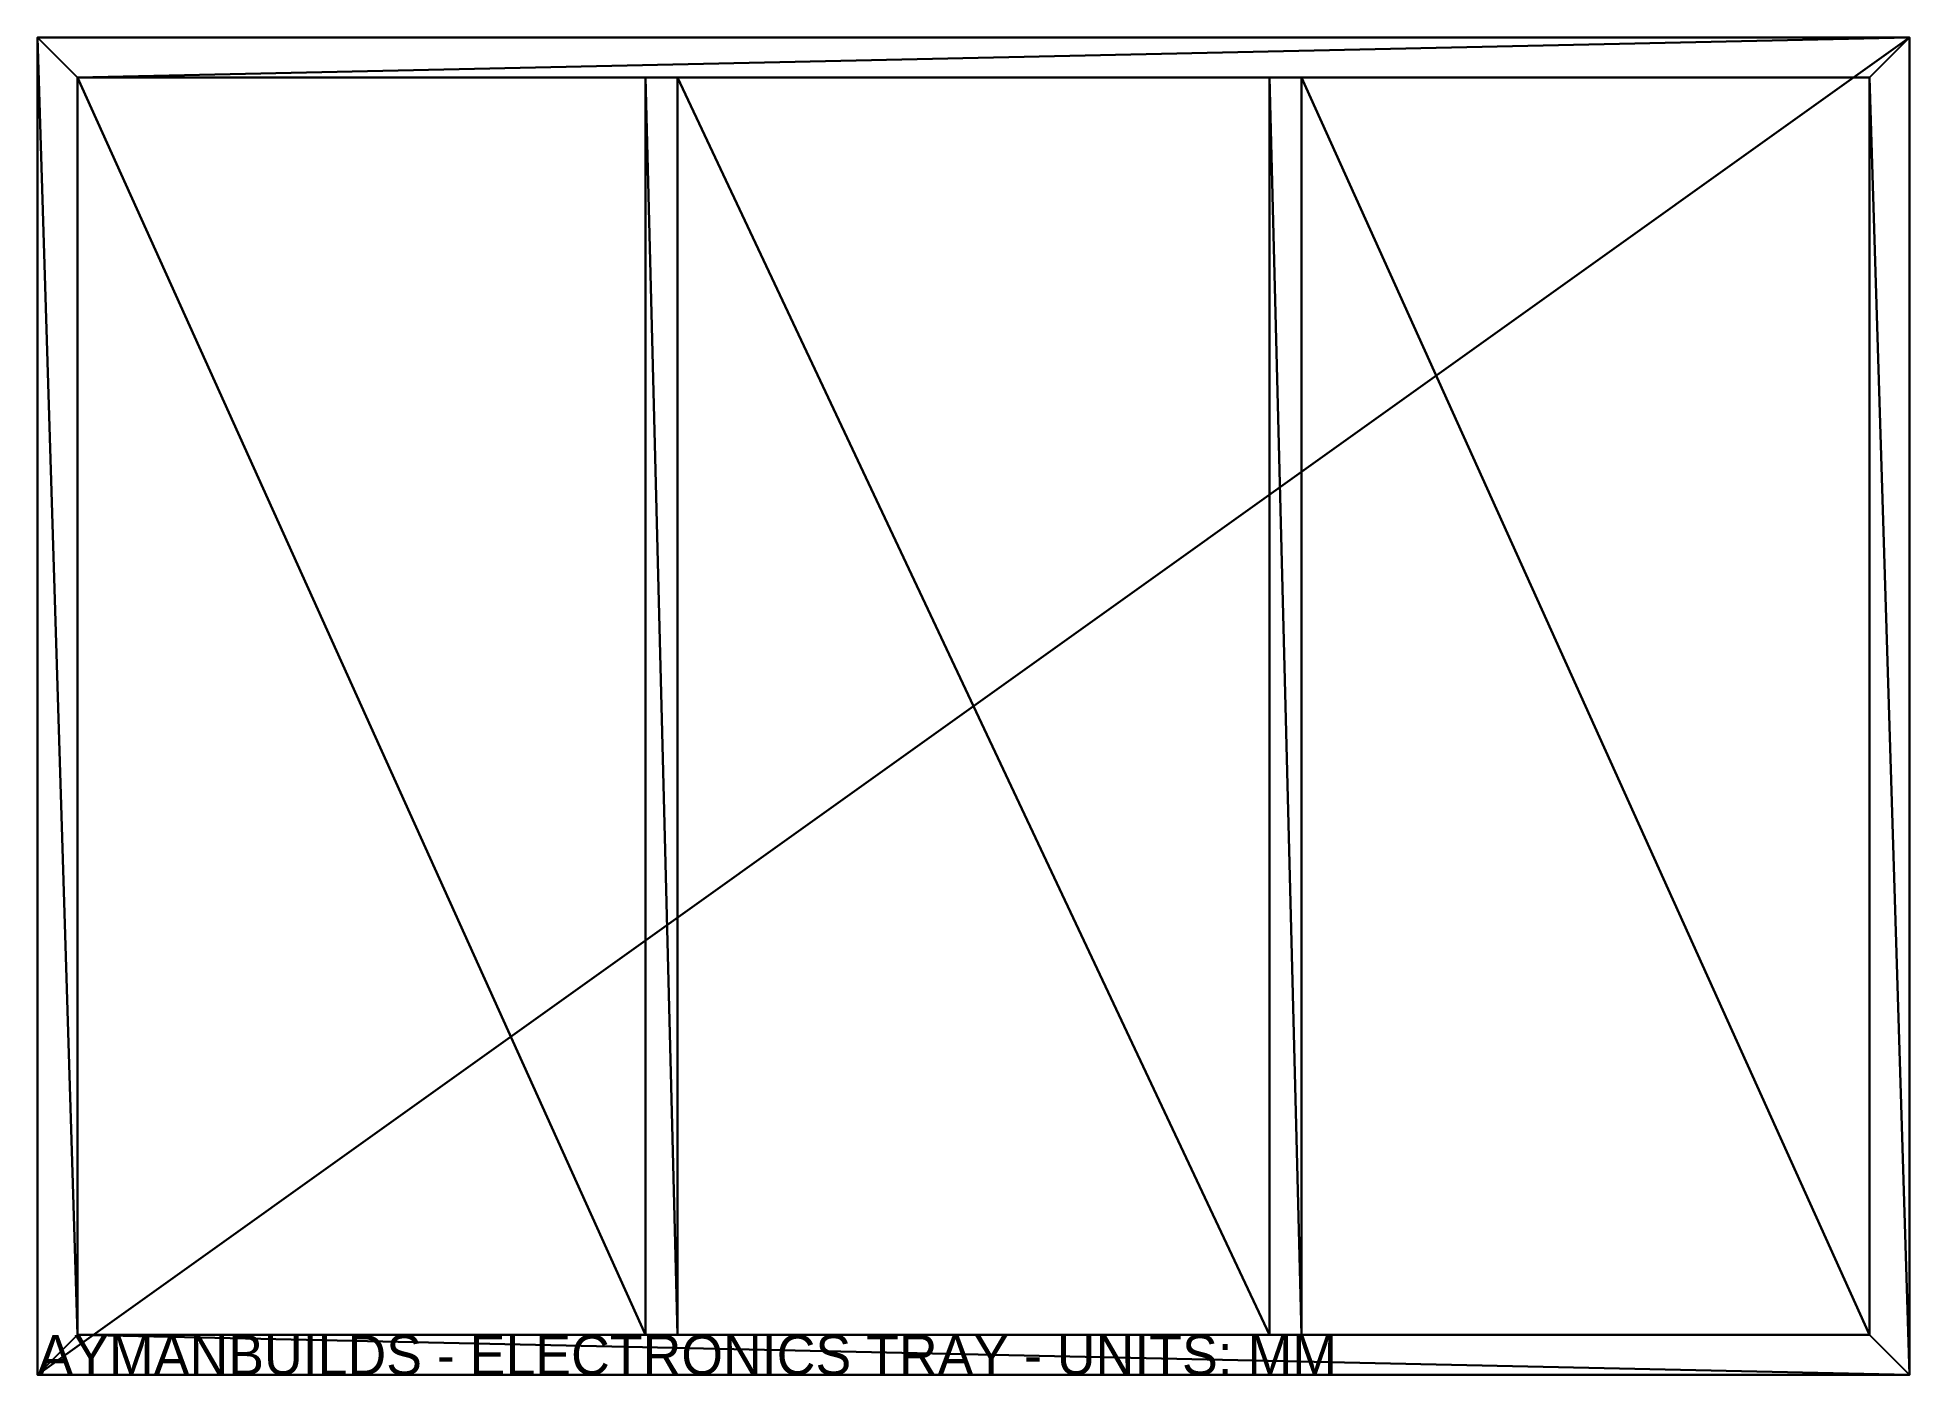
# Model space of a CAD drawing. Header units: millimetres. Extents: x 0 to 140, y 0 to 100.
import ezdxf

# ---------------------------------------------------------------- set-up
doc = ezdxf.new("R2010")
doc.units = ezdxf.units.MM
doc.layers.add('INFO', color=4, linetype='Continuous')
doc.layers.add('MODEL_3D', color=7, linetype='Continuous')

msp = doc.modelspace()

# ---------------------------------------------------------------- texts
at = {"layer": 'INFO'}
msp.add_text('AYMANBUILDS - ELECTRONICS TRAY - UNITS: MM', height=3, dxfattribs=at).set_placement((0, 0, 36))

# ---------------------------------------------------------------- meshes
at = {"layer": 'MODEL_3D', "color": 7}
mesh = msp.add_polyface(dxfattribs=at)
corners = [(140, 0, 28), (140, 100), (140, 100, 28), (140, 0), (137, 97, 28), (3, 97, 28), (0, 100, 28), (3, 3, 28), (137, 3, 28), (0, 0, 28), (0, 0), (0, 100), (137, 3, 3), (137, 97, 3), (94.5333, 97, 3), (94.5333, 3, 3), (3, 97, 3), (45.4667, 3, 3), (45.4667, 97, 3), (3, 3, 3), (47.8667, 97, 3), (92.1333, 3, 3), (92.1333, 97, 3), (47.8667, 3, 3), (92.1333, 97, 19), (47.8667, 97, 19), (45.4667, 97, 19), (94.5333, 97, 19), (47.8667, 3, 19), (92.1333, 3, 19), (94.5333, 3, 19), (45.4667, 3, 19)]
mesh.append_faces([[corners[k] for k in face] for face in [(0, 1, 2), (1, 0, 3), (2, 4, 0), (2, 5, 4), (5, 6, 7), (6, 5, 2), (8, 0, 4), (7, 0, 8), (7, 9, 0), (9, 7, 6), (10, 1, 3), (1, 10, 11), (10, 6, 11), (6, 10, 9), (1, 6, 2), (6, 1, 11), (10, 0, 9), (0, 10, 3), (12, 4, 13), (4, 12, 8), (14, 12, 13), (12, 14, 15), (16, 17, 18), (17, 16, 19), (20, 21, 22), (21, 20, 23), (7, 16, 5), (16, 7, 19), (20, 24, 25), (24, 20, 22), (25, 5, 26), (16, 26, 5), (26, 16, 18), (5, 25, 4), (24, 4, 25), (27, 4, 24), (13, 27, 14), (27, 13, 4), (21, 28, 29), (28, 21, 23), (29, 8, 30), (12, 30, 8), (30, 12, 15), (8, 29, 7), (28, 7, 29), (31, 7, 28), (19, 31, 17), (31, 19, 7), (28, 20, 25), (20, 28, 23), (26, 28, 25), (28, 26, 31), (17, 26, 18), (26, 17, 31), (30, 14, 27), (14, 30, 15), (24, 30, 27), (30, 24, 29), (21, 24, 22), (24, 21, 29)]])

doc.saveas('drawing.dxf')
